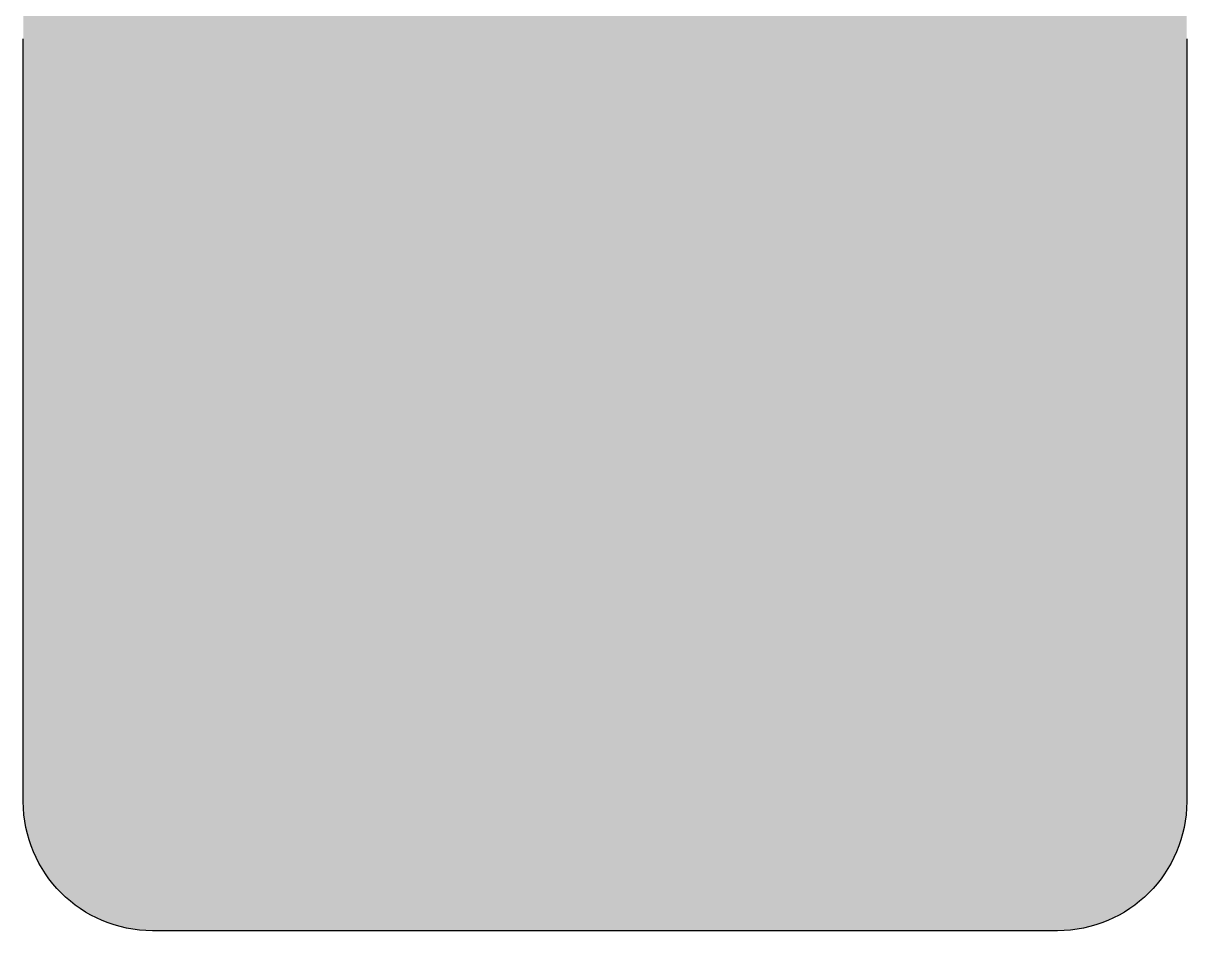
# Model space of a CAD drawing. Header units: inches. Extents: x 0 to 900, y 0 to 1200.
# Drawn here: x 0 to 900, y 0 to 702 of the extents above; entities that cross this region are included whole.
import ezdxf

# ---------------------------------------------------------------- set-up
doc = ezdxf.new("R2010")
doc.units = ezdxf.units.IN
doc.header["$MEASUREMENT"] = 0
doc.layers.add('L18', color=4, linetype='Continuous')
for name, color, linetype, true_color in [('MUTCD RED', 7, 'Continuous', 0xaf1e2d), ('MUTCD WHITE', 7, 'Continuous', 0xf5f5f5), ('MUTCH BLACK', 7, 'Continuous', 0x0a0a0a)]:
    doc.layers.add(name, color=color, linetype=linetype, true_color=true_color)

msp = doc.modelspace()

# ---------------------------------------------------------------- hatches: boundary and pattern name
at = {"layer": 'MUTCD RED'}
h = msp.add_hatch(color=256, dxfattribs=at)
h.dxf.hatch_style = 1
edge = h.paths.add_edge_path()
edge.add_line((0, 690), (0, 1100))
edge.add_arc((100, 1100), 100, 90, 180, ccw=False)
edge.add_line((100, 1200), (800, 1200))
edge.add_arc((800, 1100), 100, 0, 90, ccw=False)
edge.add_line((900, 1100), (900, 690))
edge.add_line((900, 690), (0, 690))
at = {"layer": 'MUTCD WHITE'}
h = msp.add_hatch(color=256, dxfattribs=at)
h.dxf.hatch_style = 1
h.paths.add_polyline_path([(900, 690), (-1.13686837721616e-13, 690), (0, 100, 0.4142135623730951), (100, 0), (800, 0, 0.4142135623730951), (900, 100)])
at = {"layer": 'MUTCH BLACK'}
h = msp.add_hatch(color=256, dxfattribs=at)
h.dxf.hatch_style = 1
h.paths.add_polyline_path([(125.5000062971858, 625.1999999999998), (125.5000062971858, 635), (161.2000062971856, 635), (161.2000062971856, 625.1999999999998), (148.2500062971858, 625.1999999999998), (148.2500062971858, 565), (138.4500062971856, 565), (138.4500062971856, 625.1999999999998)])
edge = h.paths.add_edge_path()
edge.add_arc((247.0633389499694, 612.25), 16.44999999999982, 270, 338.8998039759068)
edge.add_arc((238.9000062971863, 615.3999999999996), 25.1999999999995, 338.8998039759073, 381.1001960240936)
edge.add_arc((247.063338949969, 618.5499999999997), 16.45000000000037, 21.10019602409262, 89.99999999999842)
edge.add_line((247.0633389499694, 635), (224.9000062971859, 635))
edge.add_line((224.9000062971859, 635), (224.9000062971859, 565))
edge.add_line((224.9000062971859, 565), (234.7000062971861, 565))
edge.add_line((234.7000062971861, 565), (234.7000062971861, 595.7999999999997))
edge.add_line((234.7000062971861, 595.7999999999997), (247.0633389499694, 595.8000000000002))
edge = h.paths.add_edge_path(flags=16)
edge.add_arc((247.0633389499699, 612.25), 6.650000000000091, 269.9999999999961, 338.8998039759036)
edge.add_arc((238.9000062971854, 615.3999999999996), 15.40000000000045, 338.8998039759081, 381.1001960240934)
edge.add_arc((247.0633389499699, 618.5500000000002), 6.64999999999946, 21.10019602409277, 90.00000000000391)
edge.add_line((247.0633389499694, 625.1999999999998), (234.7000062971861, 625.1999999999998))
edge.add_line((234.7000062971861, 625.1999999999998), (234.7000062971861, 605.5999999999999))
edge.add_line((234.7000062971861, 605.5999999999999), (247.0633389499694, 605.5999999999999))
edge = h.paths.add_edge_path(flags=16)
edge.add_arc((190.2500062971858, 581.6249999999995), 8.04999999999991, 197.3282708662194, 342.6717291337806)
edge.add_arc((131.3570375471845, 599.9999999999995), 69.74296875000113, 342.6717291337838, 377.3282708662162)
edge.add_arc((190.2500062971853, 618.375), 8.050000000000209, 17.32827086621534, 162.6717291337837)
edge.add_arc((249.1429750471875, 600.0000000000005), 69.74296875000172, 162.6717291337847, 197.3282708662168)
edge = h.paths.add_edge_path()
edge.add_arc((190.2500062971853, 618.3749999999995), 17.85000000000024, 17.32827086621649, 162.6717291337831)
edge.add_arc((249.1429750471884, 600.0000000000005), 79.54296875000249, 162.671729133785, 197.3282708662171)
edge.add_arc((190.2500062971858, 581.625), 17.84999999999978, 197.3282708662215, 342.6717291337785)
edge.add_arc((131.3570375471836, 600), 79.54296875000186, 342.6717291337832, 377.3282708662155)
edge = h.paths.add_edge_path()
edge.add_arc((101.4813710969056, 618.8058572073278), 17.4191277235082, 48.67848380538824, 89.99561421551927)
edge.add_arc((101.4813475850542, 618.1915767694409), 18.03340816141067, 89.99568890865254, 180.0000000000014)
edge.add_arc((101.5149514792079, 618.191575982185), 18.06701205556466, 179.9999975033828, 223.0176047056694)
edge.add_arc((104.4929439189909, 620.9703110067417), 22.14007077207037, 223.0176065107123, 237.0120210374393)
edge.add_arc((-125.9660975504175, 264.6732425507291), 402.1935204260111, 55.390801006649895, 57.10961187995048, ccw=False)
edge.add_arc((90.91606301356342, 578.9537857569117), 20.34259217150049, 37.88451238465052, 55.39093110111662, ccw=False)
edge.add_arc((97.87661827455668, 584.3694050186841), 11.52339370849926, 3.0977427059042384e-06, 37.8845282748286, ccw=False)
edge.add_arc((95.88930795849501, 584.3694094145599), 13.51070402456124, 350.8628833338532, 359.9999840001958, ccw=False)
edge.add_arc((98.3771329310639, 583.9692686418402), 10.99090527622405, 317.2967249041122, 350.8628968279875, ccw=False)
edge.add_arc((99.73964450815538, 582.711834520509), 9.13683452050928, 270.0000000000085, 317.2967268228233, ccw=False)
edge.add_arc((99.73964480490577, 584.2502376000693), 10.67523760006953, 251.0789563058422, 269.9999984072985, ccw=False)
edge.add_arc((98.52303444521294, 580.7010680673689), 6.923338728943176, 229.3133169770715, 251.0789679992361, ccw=False)
edge.add_arc((101.3934300674368, 584.0397804437771), 11.32631174276735, 199.4293859837863, 229.3133178391032, ccw=False)
edge.add_arc((105.8169062790571, 585.6000802024373), 16.0169062820171, 180.0011023316843, 199.4293770337612, ccw=False)
edge.add_line((89.80000000000427, 585.5997720480946), (80, 585.5997720480946))
edge.add_arc((105.8169062452293, 585.6000832498262), 25.81690624710499, 180.0006906538541, 199.4293834662545)
edge.add_arc((101.3934313100444, 584.0397799773987), 21.12631174276384, 199.4293795543628, 229.3133096706942)
edge.add_arc((98.52303580639682, 580.7010674990493), 16.72333872894169, 229.313306627468, 251.0789569867959)
edge.add_arc((99.73964450815447, 584.2502376000702), 20.47523760007016, 251.0789578125016, 270.0000000000051)
edge.add_arc((99.73964484049611, 582.711834520509), 18.93683452050891, 269.999998994464, 317.2967261408409)
edge.add_arc((98.37713359584632, 583.969269002062), 20.7909052762233, 317.2967238365056, 350.8628966422746)
edge.add_arc((95.88930747373934, 584.369402627743), 23.31070402458067, 350.8629066338572, 360.0000074080403)
edge.add_arc((97.87661778982374, 584.3694078238327), 21.32339370849616, 359.9999941366102, 397.8845197222819)
edge.add_arc((90.91600534379313, 578.9538620606818), 30.14259217150277, 37.88433448729511, 55.39076257879039)
edge.add_arc((-125.9652563837171, 264.672698577217), 411.9935204261203, 55.39094364753515, 57.10089376413981)
edge.add_arc((104.4929457378439, 620.9703098359232), 12.34007077206407, 223.0175966057008, 237.2302280698377, ccw=False)
edge.add_arc((101.5149514710138, 618.19157676944), 8.267012055566557, 179.9999999999968, 223.0176063417074, ccw=False)
edge.add_arc((101.4813539646971, 618.1915703816021), 8.233414549252506, 89.99988052970508, 179.9999555474617, ccw=False)
edge.add_arc((101.4813712388991, 618.8058572073282), 7.619127723507973, 48.67847925062239, 90.00000079935751, ccw=False)
edge.add_arc((100.8992297931231, 618.1437214353655), 8.500780967931737, 0, 48.67847844869431, ccw=False)
edge.add_line((109.400010761055, 618.1437214353655), (119.2000107610538, 618.1437214353655))
edge.add_arc((100.8992297931227, 618.1437213105278), 18.30078096793113, 3.908397791407092e-07, 48.67848380538859)
h = msp.add_hatch(color=256, dxfattribs=at)
h.dxf.hatch_style = 1
h.paths.add_polyline_path([(55, 595.0999999999999), (55, 604.9000000000001), (30, 604.9000000000001), (30, 595.0999999999999)])
h = msp.add_hatch(color=256, dxfattribs=at)
h.dxf.hatch_style = 1
edge = h.paths.add_edge_path()
edge.add_arc((147.8343749999995, 480), 58.03437499999948, 158.4314042648747, 201.5685957351252, ccw=False)
edge.add_arc((101.3499999999999, 498.375), 8.0499999999999, 0, 158.4314042648757, ccw=False)
edge.add_line((109.4000000000001, 498.375), (119.1999999999998, 498.375))
edge.add_arc((101.3499999999999, 498.3750000000005), 17.84999999999991, 359.9999999999985, 518.4314042648754)
edge.add_arc((147.8343750000004, 480), 67.83437500000042, 158.4314042648747, 201.5685957351251)
edge.add_arc((101.3499999999999, 461.6249999999998), 17.84999999999983, 201.5685957351246, 360.0000000000007)
edge.add_line((119.1999999999998, 461.625), (119.1999999999998, 463.5500000000002))
edge.add_line((119.1999999999998, 463.5500000000002), (109.4000000000001, 463.55))
edge.add_line((109.4000000000001, 463.55), (109.4000000000001, 461.625))
edge.add_arc((101.3499999999999, 461.6250000000002), 8.050000000000182, 201.5685957351259, 359.99999999999835, ccw=False)
h.paths.add_polyline_path([(143, 515), (143, 486.6500000000001), (162.5999999999999, 486.6500000000001), (162.5999999999999, 515), (172.3999999999996, 515), (172.3999999999996, 445), (162.5999999999999, 445), (162.5999999999999, 476.8499999999999), (143, 476.8499999999999), (143, 445), (133.1999999999998, 445), (133.1999999999998, 515)])
h.paths.add_polyline_path([(197.6000000000004, 477.2), (212.935089301091, 477.2), (212.935089301091, 487), (197.6000000000004, 487), (197.6000000000004, 505.1999999999998), (223.5, 505.1999999999998), (223.5, 515), (187.8000000000002, 515), (187.8000000000002, 445), (223.5, 445), (223.5, 454.8), (197.6000000000004, 454.8)])
edge = h.paths.add_edge_path()
edge.add_arc((301.8343749999995, 480), 58.03437499999948, 158.4314042648747, 201.5685957351252, ccw=False)
edge.add_arc((255.3499999999999, 498.375), 8.0499999999999, 0, 158.4314042648757, ccw=False)
edge.add_line((263.4000000000001, 498.375), (273.1999999999998, 498.375))
edge.add_arc((255.3499999999999, 498.3750000000005), 17.84999999999991, 359.9999999999985, 518.4314042648754)
edge.add_arc((301.8343750000004, 480), 67.83437500000042, 158.4314042648747, 201.5685957351251)
edge.add_arc((255.3499999999999, 461.6249999999998), 17.84999999999983, 201.5685957351246, 360.0000000000007)
edge.add_line((273.1999999999998, 461.625), (273.1999999999998, 463.5500000000002))
edge.add_line((273.1999999999998, 463.5500000000002), (263.4000000000001, 463.5500000000002))
edge.add_line((263.4000000000001, 463.5500000000002), (263.4000000000001, 461.625))
edge.add_arc((255.3499999999999, 461.6250000000002), 8.050000000000182, 201.5685957351259, 359.99999999999835, ccw=False)
h.paths.add_polyline_path([(297, 467.4000000000001), (297, 445), (287.1999999999998, 445), (287.1999999999998, 515), (297, 515), (297, 487.2908176830208), (312.6882870471131, 515), (323.9499999999998, 515), (310.0786764705881, 490.5), (326.3999999999996, 445), (315.9885750289682, 445), (303.7052442323284, 479.2430287739826)])
h = msp.add_hatch(color=256, dxfattribs=at)
h.dxf.hatch_style = 1
h.paths.add_polyline_path([(538.4000000000001, 467.4000000000005), (538.4000000000001, 445.0000000000005), (528.5999999999999, 445.0000000000005), (528.5999999999999, 515.0000000000005), (538.4000000000001, 515.0000000000005), (538.4000000000001, 487.2908176830213), (554.0882870471132, 515.0000000000005), (565.3499999999999, 515.0000000000005), (551.4786764705882, 490.5000000000005), (567.7999999999997, 445.0000000000005), (557.3885750289683, 445.0000000000005), (545.1052442323285, 479.243028773983)])
h.paths.add_polyline_path([(589.5, 477.2000000000005), (604.8350893010906, 477.2000000000005), (604.8350893010906, 487.0000000000005), (589.5, 487.0000000000005), (589.5, 505.2000000000003), (615.3999999999996, 505.2000000000003), (615.3999999999996, 515.0000000000005), (579.6999999999998, 515.0000000000005), (579.6999999999998, 445.0000000000005), (615.3999999999996, 445.0000000000005), (615.3999999999996, 454.8000000000004), (589.5, 454.8000000000004)])
edge = h.paths.add_edge_path()
edge.add_arc((645.2813710969053, 498.8058572073278), 17.4191277235082, 48.67848380538824, 89.99561421551927)
edge.add_arc((645.2813475850539, 498.1915767694409), 18.03340816141067, 89.99568890865254, 180)
edge.add_arc((645.3149514792076, 498.191575982185), 18.06701205556466, 179.9999975033813, 223.0176047056684)
edge.add_arc((648.2929439189907, 500.9703110067421), 22.14007077207037, 223.0176065107123, 237.0120210374393)
edge.add_arc((417.8339024495822, 144.6732425507294), 402.1935204260112, 55.390801006649895, 57.10961187995048, ccw=False)
edge.add_arc((634.7160630135631, 458.9537857569121), 20.34259217150049, 37.88451238465052, 55.39093110111662, ccw=False)
edge.add_arc((641.676618274556, 464.3694050186846), 11.52339370849962, 3.0977415121924423e-06, 37.884528274827176, ccw=False)
edge.add_arc((639.6893079584934, 464.3694094145599), 13.5107040245626, 350.8628833338541, 359.9999840001968, ccw=False)
edge.add_arc((642.1771329310645, 463.9692686418405), 10.99090527622319, 317.29672490410985, 350.86289682798565, ccw=False)
edge.add_arc((643.5396445081551, 462.7118345205097), 9.136834520509435, 270.0000000000085, 317.2967268228223, ccw=False)
edge.add_arc((643.539644804905, 464.2502376000698), 10.67523760006953, 251.07895630584488, 269.99999840730095, ccw=False)
edge.add_arc((642.3230344452127, 460.7010680673689), 6.923338728942961, 229.3133169770703, 251.0789679992355, ccw=False)
edge.add_arc((645.1934300674366, 464.0397804437773), 11.32631174276735, 199.4293859837874, 229.3133178391032, ccw=False)
edge.add_arc((649.6169062790582, 465.6000802024378), 16.01690628201854, 180.0011023316843, 199.4293770337611, ccw=False)
edge.add_line((633.600000000004, 465.599772048095), (623.7999999999997, 465.599772048095))
edge.add_arc((649.61690624523, 465.6000832498269), 25.8169062471059, 180.0006906538545, 199.4293834662548)
edge.add_arc((645.1934313100442, 464.0397799773989), 21.12631174276384, 199.4293795543628, 229.3133096706942)
edge.add_arc((642.3230358063961, 460.7010674990495), 16.72333872894139, 229.3133066274692, 251.0789569867971)
edge.add_arc((643.5396445081547, 464.2502376000707), 20.47523760007031, 251.0789578125004, 270.0000000000038)
edge.add_arc((643.5396448404958, 462.7118345205092), 18.93683452050891, 269.999998994464, 317.2967261408409)
edge.add_arc((642.1771335958456, 463.969269002062), 20.79090527622348, 317.2967238365069, 350.8628966422761)
edge.add_arc((639.6893074737418, 464.3694026277431), 23.31070402457791, 350.8629066338572, 360.0000074080403)
edge.add_arc((641.6766177898226, 464.3694078238327), 21.32339370849706, 359.9999941366102, 397.8845197222813)
edge.add_arc((634.7160053437947, 458.9538620606822), 30.14259217150133, 37.88433448729724, 55.39076257879274)
edge.add_arc((417.8347436162671, 144.672698577217), 411.9935204261291, 55.39094364753337, 57.10089376413804)
edge.add_arc((648.2929457378436, 500.9703098359241), 12.34007077206446, 223.0175966057023, 237.2302280698388, ccw=False)
edge.add_arc((645.3149514710135, 498.1915767694404), 8.267012055566557, 179.9999999999968, 223.0176063417074, ccw=False)
edge.add_arc((645.2813539646963, 498.1915703816021), 8.233414549252052, 89.9998805297019, 179.9999555474585, ccw=False)
edge.add_arc((645.2813712388993, 498.8058572073287), 7.619127723507519, 48.678479250625, 90.00000079936092, ccw=False)
edge.add_arc((644.6992297931229, 498.1437214353659), 8.500780967931737, 0, 48.67847844869431, ccw=False)
edge.add_line((653.2000107610547, 498.1437214353659), (663.0000107610535, 498.1437214353659))
edge.add_arc((644.6992297931229, 498.1437213105282), 18.30078096793068, 3.908397791407189e-07, 48.67848380538871)
h.paths.add_polyline_path([(491.3641087827627, 474.0500000000004), (496.3999999999996, 494.1935648689473), (501.4358912172361, 474.0500000000004)], flags=16)
h.paths.add_polyline_path([(508.6983912172363, 445.0000000000005), (518.7999999999997, 445.0000000000005), (501.2999999999997, 515.0000000000005), (491.4999999999995, 515.0000000000005), (473.9999999999995, 445.0000000000005), (484.1016087827629, 445.0000000000005), (488.9141087827629, 464.2500000000005), (503.8858912172363, 464.2500000000005)])
edge = h.paths.add_edge_path()
edge.add_line((438.2999999999997, 445.0000000000005), (428.4999999999995, 445.0000000000005))
edge.add_line((428.4999999999995, 445.0000000000005), (428.4999999999995, 515.0000000000005))
edge.add_line((428.4999999999995, 515.0000000000005), (450.9942627696578, 515.0000000000005))
edge.add_arc((450.9942627696578, 498.5500000000006), 16.44999999999982, 13.886540362628523, 90, ccw=False)
edge.add_arc((442.4999999999995, 496.4500000000007), 25.20000000000017, -13.886540362629376, 13.88654036262841, ccw=False)
edge.add_arc((450.9942627696578, 494.3500000000004), 16.45000000000007, 294.82206579769246, 346.1134596373716, ccw=False)
edge.add_line((457.8999999999996, 479.4197189140507), (467.6999999999994, 445.0000000000005))
edge.add_line((467.6999999999994, 445.0000000000005), (457.5105173556803, 445.0000000000005))
edge.add_line((457.5105173556803, 445.0000000000005), (448.1432125033334, 477.9000000000005))
edge.add_line((448.1432125033334, 477.9000000000005), (438.2999999999993, 477.9000000000003))
edge.add_line((438.2999999999993, 477.9000000000003), (438.2999999999997, 445.0000000000005))
edge = h.paths.add_edge_path(flags=16)
edge.add_arc((442.5, 496.4500000000003), 15.39999999999953, 346.1134596373709, 373.8865403626291)
edge.add_arc((450.9942627696578, 498.5500000000006), 6.649999999999766, 13.88654036262549, 90)
edge.add_line((450.9942627696578, 505.2000000000003), (438.2999999999997, 505.2000000000003))
edge.add_line((438.2999999999997, 505.2000000000003), (438.2999999999993, 487.7000000000005))
edge.add_line((438.2999999999993, 487.7000000000005), (450.9942627696578, 487.7000000000005))
edge.add_arc((450.9942627696578, 494.3500000000004), 6.649999999999864, 270, 346.1134596373707)
edge = h.paths.add_edge_path(flags=16)
edge.add_line((387.1999999999998, 486.6500000000005), (398.6493103120224, 486.6500000000005))
edge.add_arc((398.6493103120229, 492.2500000000009), 5.600000000000364, 269.9999999999953, 325.9442022574268)
edge.add_arc((391.4000000000001, 497.1500000000001), 14.34999999999951, 325.9442022574327, 376.2602047083128)
edge.add_arc((399.7999999999993, 499.6000000000004), 5.600000000000128, 16.26020470830898, 89.99999999999535)
edge.add_line((399.7999999999997, 505.2000000000003), (387.2000000000003, 505.2000000000003))
edge.add_line((387.2000000000003, 505.2000000000003), (387.1999999999998, 486.6500000000005))
edge = h.paths.add_edge_path()
edge.add_line((377.3999999999996, 515.0000000000005), (399.7999999999997, 515.0000000000005))
edge.add_arc((399.7999999999997, 499.6000000000008), 15.39999999999964, 16.260204708312017, 90, ccw=False)
edge.add_arc((391.3999999999987, 497.1500000000005), 24.15000000000067, -16.260204708311903, 16.260204708311903, ccw=False)
edge.add_arc((399.7999999999993, 494.7000000000003), 15.40000000000007, 301.56481178220895, 343.73979529168855, ccw=False)
edge.add_arc((400.4120752327085, 468.1000000000004), 15.39999999999988, 23.132396399298727, 61.07151454017122, ccw=False)
edge.add_arc((391.3999999999992, 464.2500000000005), 25.20000000000051, -23.132396399297477, 23.13239639929759, ccw=False)
edge.add_arc((400.412075232708, 460.4000000000005), 15.40000000000032, 270, 336.8676036007019, ccw=False)
edge.add_line((400.412075232708, 445.0000000000005), (377.3999999999996, 445))
edge.add_line((377.3999999999996, 445), (377.3999999999996, 515.0000000000005))
edge = h.paths.add_edge_path(flags=16)
edge.add_line((387.1999999999998, 476.8500000000004), (387.1999999999994, 454.8000000000004))
edge.add_line((387.1999999999994, 454.8000000000004), (400.412075232708, 454.8000000000004))
edge.add_arc((400.412075232708, 460.4000000000005), 5.600000000000136, 270, 336.8676036006997)
edge.add_arc((391.3999999999996, 464.2500000000007), 15.39999999999999, 336.8676036007005, 405.584691402806)
edge.add_arc((398.2585712797927, 471.2500000000005), 5.599999999999977, 45.58469140280728, 90)
edge.add_line((398.2585712797927, 476.8500000000004), (387.1999999999998, 476.8500000000004))
h = msp.add_hatch(color=256, dxfattribs=at)
h.dxf.hatch_style = 1
h.paths.add_polyline_path([(55, 475.0999999999999), (55, 484.9000000000001), (30, 484.9000000000001), (30, 475.0999999999999)])
h = msp.add_hatch(color=256, dxfattribs=at)
h.dxf.hatch_style = 1
h.paths.add_polyline_path([(140.9000000000001, 357.2), (156.2350893010907, 357.2), (156.2350893010907, 367), (140.9000000000001, 367), (140.9000000000001, 385.2), (166.7999999999997, 385.2), (166.7999999999997, 395), (131.0999999999999, 395), (131.0999999999999, 325), (166.7999999999997, 325), (166.7999999999997, 334.8), (140.9000000000001, 334.8)])
h.paths.add_polyline_path([(188.5, 395), (188.5, 334.8), (214.3999999999996, 334.8), (214.3999999999996, 325), (178.6999999999998, 325), (178.6999999999998, 395)])
h.paths.add_polyline_path([(234, 357.2), (249.3350893010906, 357.2), (249.3350893010906, 367), (234, 367), (234, 385.2), (259.8999999999996, 385.2), (259.8999999999996, 395), (224.1999999999998, 395), (224.1999999999998, 325), (259.8999999999996, 325), (259.8999999999996, 334.8), (234, 334.8)])
edge = h.paths.add_edge_path()
edge.add_arc((338.234375, 360), 58.0343749999999, 158.4314042648747, 201.5685957351251, ccw=False)
edge.add_arc((291.75, 378.3749999999998), 8.050000000000066, 1.5916157281026244e-12, 158.4314042648727, ccw=False)
edge.add_line((299.8000000000002, 378.375), (309.5999999999999, 378.375))
edge.add_arc((291.75, 378.3750000000002), 17.84999999999991, 359.9999999999993, 518.4314042648754)
edge.add_arc((338.234375, 360), 67.83437499999991, 158.4314042648748, 201.5685957351252)
edge.add_arc((291.75, 341.6249999999998), 17.84999999999983, 201.5685957351246, 360.0000000000007)
edge.add_line((309.5999999999999, 341.625), (309.5999999999999, 343.5500000000002))
edge.add_line((309.5999999999999, 343.5500000000002), (299.8000000000002, 343.55))
edge.add_line((299.8000000000002, 343.55), (299.8000000000002, 341.625))
edge.add_arc((291.75, 341.6250000000002), 8.050000000000182, 201.5685957351259, 359.99999999999835, ccw=False)
h.paths.add_polyline_path([(318, 385.2), (318, 395), (353.6999999999998, 395), (353.6999999999998, 385.2), (340.75, 385.2), (340.75, 325), (330.9499999999998, 325), (330.9499999999998, 385.2)])
edge = h.paths.add_edge_path()
edge.add_arc((101.4813710969056, 378.8058572073273), 17.4191277235082, 48.67848380538824, 89.99561421551927)
edge.add_arc((101.4813475850542, 378.1915767694402), 18.03340816141089, 89.99568890865254, 179.9999999999993)
edge.add_arc((101.5149514792079, 378.191575982185), 18.06701205556466, 179.9999975033828, 223.0176047056694)
edge.add_arc((104.4929439189909, 380.9703110067417), 22.14007077207037, 223.0176065107123, 237.0120210374393)
edge.add_arc((-125.9660975504171, 24.6732425507289), 402.193520426011, 55.39080100665001, 57.10961187995059, ccw=False)
edge.add_arc((90.91606301356387, 338.9537857569117), 20.34259217150024, 37.884512384651316, 55.39093110111759, ccw=False)
edge.add_arc((97.87661827455668, 344.3694050186841), 11.52339370849926, 3.0977415121924423e-06, 37.8845282748286, ccw=False)
edge.add_arc((95.88930795849319, 344.3694094145594), 13.51070402456306, 350.8628833338544, 359.9999840001968, ccw=False)
edge.add_arc((98.37713293106526, 343.96926864184), 10.99090527622274, 317.29672490410826, 350.86289682798525, ccw=False)
edge.add_arc((99.73964450815583, 342.7118345205092), 9.136834520509101, 270.0000000000057, 317.29672682282035, ccw=False)
edge.add_arc((99.73964480490577, 344.2502376000693), 10.67523760006953, 251.0789563058427, 269.9999984072985, ccw=False)
edge.add_arc((98.52303444521249, 340.7010680673684), 6.923338728942813, 229.3133169770731, 251.0789679992391, ccw=False)
edge.add_arc((101.3934300674373, 344.0397804437769), 11.32631174276765, 199.4293859837866, 229.3133178391015, ccw=False)
edge.add_arc((105.8169062790585, 345.6000802024373), 16.01690628201854, 180.0011023316843, 199.4293770337611, ccw=False)
edge.add_line((89.80000000000427, 345.5997720480946), (80, 345.5997720480946))
edge.add_arc((105.8169062452298, 345.6000832498264), 25.81690624710544, 180.0006906538545, 199.4293834662552)
edge.add_arc((101.3934313100444, 344.0397799773984), 21.12631174276384, 199.4293795543628, 229.3133096706942)
edge.add_arc((98.52303580639682, 340.701067499049), 16.72333872894169, 229.313306627468, 251.0789569867956)
edge.add_arc((99.73964450815538, 344.2502376000702), 20.47523760007045, 251.0789578124991, 270.0000000000026)
edge.add_arc((99.73964484049657, 342.7118345205088), 18.93683452050891, 269.9999989944626, 317.29672614084)
edge.add_arc((98.37713359584586, 343.9692690020615), 20.79090527622348, 317.2967238365069, 350.8628966422761)
edge.add_arc((95.88930747374252, 344.3694026277426), 23.31070402457746, 350.8629066338571, 360.0000074080403)
edge.add_arc((97.87661778982329, 344.3694078238323), 21.32339370849661, 359.9999941366102, 397.8845197222821)
edge.add_arc((90.91600534379495, 338.9538620606818), 30.14259217150133, 37.88433448729724, 55.39076257879274)
edge.add_arc((-125.9652563837326, 24.67269857721658), 411.9935204261291, 55.39094364753337, 57.10089376413804)
edge.add_arc((104.4929457378435, 380.9703098359237), 12.34007077206421, 223.0175966057037, 237.23022806984062, ccw=False)
edge.add_arc((101.5149514710133, 378.1915767694402), 8.26701205556638, 179.9999999999984, 223.0176063417107, ccw=False)
edge.add_arc((101.4813539646966, 378.1915703816017), 8.233414549252052, 89.9998805297019, 179.9999555474585, ccw=False)
edge.add_arc((101.4813712389, 378.8058572073278), 7.619127723507973, 48.67847925062978, 90.00000079936427, ccw=False)
edge.add_arc((100.8992297931231, 378.1437214353653), 8.50078096793191, 1.4779288903810084e-12, 48.67847844869527, ccw=False)
edge.add_line((109.400010761055, 378.1437214353655), (119.2000107610538, 378.1437214353655))
edge.add_arc((100.8992297931231, 378.1437213105273), 18.30078096793068, 3.908412028561329e-07, 48.67848380538966)
h = msp.add_hatch(color=256, dxfattribs=at)
h.dxf.hatch_style = 1
h.paths.add_polyline_path([(412.5, 395), (412.5, 334.8), (438.3999999999996, 334.8), (438.3999999999996, 325), (402.6999999999998, 325), (402.6999999999998, 395)])
h.paths.add_polyline_path([(518.7753527014811, 395), (527.4246472985192, 395), (533.2212864691123, 358.7710051837921), (539.7425055360295, 395), (549.6999999999998, 395), (537.0999999999999, 325), (528.6999999999998, 325), (523.0999999999999, 360), (517.5, 325), (509.0999999999999, 325), (496.5, 395), (506.4574944639703, 395), (512.978713530888, 358.7710051837921)])
edge = h.paths.add_edge_path(flags=16)
edge.add_arc((467.4499999999994, 341.6250000000002), 8.049999999999978, 197.3282708662209, 342.671729133779)
edge.add_arc((408.557031249999, 360.0000000000005), 69.74296875000039, 342.6717291337832, 377.3282708662156)
edge.add_arc((467.4499999999998, 378.375), 8.049999999999775, 17.3282708662163, 162.6717291337847)
edge.add_arc((526.3429687500006, 359.9999999999998), 69.74296875000105, 162.671729133784, 197.328270866216)
edge = h.paths.add_edge_path()
edge.add_arc((467.4499999999998, 378.375), 17.84999999999974, 17.32827086621623, 162.6717291337842)
edge.add_arc((526.3429687500025, 359.9999999999991), 79.54296875000297, 162.6717291337839, 197.3282708662159)
edge.add_arc((467.4499999999994, 341.625), 17.85000000000021, 197.3282708662211, 342.6717291337789)
edge.add_arc((408.5570312499972, 359.9999999999998), 79.54296875000223, 342.6717291337834, 377.3282708662157)
h = msp.add_hatch(color=256, dxfattribs=at)
h.dxf.hatch_style = 1
edge = h.paths.add_edge_path()
edge.add_arc((619.0499999999997, 341.6250000000002), 8.050000000000182, 201.5685957351274, 359.99999999999835, ccw=False)
edge.add_arc((665.5343750000002, 360), 58.03437500000041, 158.4314042648749, 201.5685957351251, ccw=False)
edge.add_arc((619.0499999999997, 378.3749999999998), 8.050000000000066, 1.5916157281026244e-12, 158.4314042648727, ccw=False)
edge.add_line((627.0999999999999, 378.375), (636.8999999999996, 378.375))
edge.add_arc((619.0499999999997, 378.3750000000002), 17.84999999999991, 359.9999999999993, 518.4314042648754)
edge.add_arc((665.5343749999993, 360), 67.8343749999995, 158.4314042648746, 201.5685957351253)
edge.add_arc((619.0499999999997, 341.6249999999998), 17.84999999999983, 201.5685957351246, 360.0000000000007)
edge.add_line((636.8999999999996, 341.625), (636.8999999999996, 358.95))
edge.add_line((636.8999999999996, 358.95), (619.3999999999996, 358.95))
edge.add_line((619.3999999999996, 358.95), (619.3999999999996, 349.1500000000001))
edge.add_line((619.3999999999996, 349.1500000000001), (627.0999999999999, 349.1500000000001))
edge.add_line((627.0999999999999, 349.1500000000001), (627.0999999999999, 341.625))
h.paths.add_polyline_path([(660.7000000000003, 357.2), (676.0350893010909, 357.2), (676.0350893010909, 367), (660.7000000000003, 367), (660.7000000000003, 385.2), (686.6000000000004, 385.2), (686.6000000000004, 395), (650.9000000000001, 395), (650.9000000000001, 325), (686.6000000000004, 325), (686.6000000000004, 334.8), (660.7000000000003, 334.8)])
h.paths.add_polyline_path([(710.2641087827633, 354.05), (715.2999999999993, 374.1935648689469), (720.3358912172362, 354.05)], flags=16)
h.paths.add_polyline_path([(727.598391217236, 325), (737.6999999999998, 325), (720.1999999999998, 395), (710.3999999999996, 395), (692.8999999999996, 325), (703.0016087827626, 325), (707.8141087827626, 344.25), (722.785891217236, 344.25)])
edge = h.paths.add_edge_path()
edge.add_line((757.3000000000002, 325), (747.5, 325))
edge.add_line((747.5, 325), (747.5, 395))
edge.add_line((747.5, 395), (769.9942627696582, 395))
edge.add_arc((769.9942627696587, 378.5500000000004), 16.44999999999959, 13.886540362628125, 90.00000000000159, ccw=False)
edge.add_arc((761.5, 376.45), 25.20000000000022, -13.88654036262892, 13.88654036262892, ccw=False)
edge.add_arc((769.9942627696578, 374.350000000001), 16.45000000000079, 294.8220657976908, 346.1134596373681, ccw=False)
edge.add_line((776.8999999999996, 359.4197189140502), (786.6999999999998, 325))
edge.add_line((786.6999999999998, 325), (776.5105173556803, 325))
edge.add_line((776.5105173556803, 325), (767.1432125033334, 357.9000000000001))
edge.add_line((767.1432125033334, 357.9000000000001), (757.3000000000002, 357.9000000000001))
edge.add_line((757.3000000000002, 357.9000000000001), (757.3000000000002, 325))
edge = h.paths.add_edge_path(flags=16)
edge.add_arc((761.4999999999995, 376.4499999999998), 15.40000000000041, 346.1134596373717, 373.8865403626291)
edge.add_arc((769.9942627696582, 378.5500000000002), 6.649999999999821, 13.88654036262739, 90)
edge.add_line((769.9942627696582, 385.2), (757.3000000000002, 385.2))
edge.add_line((757.3000000000002, 385.2), (757.3000000000002, 367.7))
edge.add_line((757.3000000000002, 367.7), (769.9942627696582, 367.7))
edge.add_arc((769.9942627696582, 374.3499999999999), 6.649999999999864, 270, 346.1134596373707)
h = msp.add_hatch(color=256, dxfattribs=at)
h.dxf.hatch_style = 1
h.paths.add_polyline_path([(55, 355.0999999999999), (55, 364.9000000000001), (30, 364.9000000000001), (30, 355.0999999999999)])
h = msp.add_hatch(color=256, dxfattribs=at)
h.dxf.hatch_style = 1
h.paths.add_polyline_path([(89.80000000000018, 237.2), (105.1350893010904, 237.2), (105.1350893010904, 247), (89.80000000000018, 247), (89.80000000000018, 265.2), (115.6999999999998, 265.2), (115.6999999999998, 275), (80, 275), (80, 205), (115.6999999999998, 205), (115.6999999999998, 214.8), (89.80000000000018, 214.8)])
h.paths.add_polyline_path([(166.8000000000002, 205), (166.8000000000002, 275), (157, 275), (157, 232.6994263753875), (137.2809356035641, 275), (127.6000000000004, 275), (127.6000000000004, 205), (137.4000000000005, 205), (137.4000000000005, 251.55), (159.1000000000004, 205)])
edge = h.paths.add_edge_path()
edge.add_arc((202.1500000000001, 221.625), 8.049999999999727, -158.43140426487298, 0, ccw=False)
edge.add_arc((248.6343750000005, 240), 58.03437499999998, 158.4314042648747, 201.5685957351253, ccw=False)
edge.add_arc((202.1500000000001, 258.375), 8.04999999999956, 0, 158.431404264873, ccw=False)
edge.add_line((210.1999999999998, 258.375), (220, 258.375))
edge.add_arc((202.1500000000001, 258.3750000000002), 17.84999999999991, 359.9999999999993, 518.4314042648754)
edge.add_arc((248.6343749999996, 240), 67.8343749999995, 158.4314042648746, 201.5685957351253)
edge.add_arc((202.1500000000001, 221.625), 17.84999999999991, 201.5685957351253, 360)
edge.add_line((220, 221.625), (220, 238.95))
edge.add_line((220, 238.95), (202.5, 238.95))
edge.add_line((202.5, 238.95), (202.5, 229.1500000000001))
edge.add_line((202.5, 229.1500000000001), (210.1999999999998, 229.1500000000001))
edge.add_line((210.1999999999998, 229.1500000000001), (210.1999999999998, 221.625))
h.paths.add_polyline_path([(245.7641087827633, 234.0500000000002), (250.7999999999993, 254.1935648689469), (255.8358912172362, 234.0500000000002)], flags=16)
h.paths.add_polyline_path([(263.098391217236, 205), (273.1999999999998, 205), (255.6999999999998, 275), (245.8999999999996, 275), (228.3999999999996, 205), (238.5016087827626, 205), (243.3141087827626, 224.25), (258.285891217236, 224.25)])
edge = h.paths.add_edge_path()
edge.add_arc((302.9500000000003, 221.625), 8.049999999999727, -158.43140426487298, 0, ccw=False)
edge.add_arc((349.4343750000007, 240), 58.03437499999998, 158.4314042648747, 201.5685957351253, ccw=False)
edge.add_arc((302.9500000000003, 258.3749999999998), 8.049999999999644, 1.5916157281026244e-12, 158.4314042648714, ccw=False)
edge.add_line((311, 258.375), (320.8000000000002, 258.375))
edge.add_arc((302.9500000000003, 258.3750000000002), 17.84999999999991, 359.9999999999993, 518.4314042648754)
edge.add_arc((349.4343749999998, 240), 67.8343749999995, 158.4314042648746, 201.5685957351253)
edge.add_arc((302.9500000000003, 221.625), 17.84999999999991, 201.5685957351253, 360)
edge.add_line((320.8000000000002, 221.625), (320.8000000000002, 238.95))
edge.add_line((320.8000000000002, 238.95), (303.3000000000002, 238.95))
edge.add_line((303.3000000000002, 238.95), (303.3000000000002, 229.1500000000001))
edge.add_line((303.3000000000002, 229.1500000000001), (311, 229.1500000000001))
edge.add_line((311, 229.1500000000001), (311, 221.625))
h.paths.add_polyline_path([(344.6000000000004, 237.1999999999998), (359.9350893010906, 237.1999999999998), (359.9350893010906, 247), (344.6000000000004, 247), (344.6000000000004, 265.1999999999998), (370.5, 265.1999999999998), (370.5, 274.9999999999998), (334.8000000000002, 274.9999999999998), (334.8000000000002, 205), (370.5, 205), (370.5, 214.8), (344.6000000000004, 214.8)])
h = msp.add_hatch(color=256, dxfattribs=at)
h.dxf.hatch_style = 1
h.paths.add_polyline_path([(433.8641087827637, 234.05), (438.8999999999996, 254.1935648689469), (443.9358912172365, 234.05)], flags=16)
h.paths.add_polyline_path([(451.1983912172363, 205), (461.3000000000002, 205), (443.8000000000002, 275), (434, 275), (416.5, 205), (426.6016087827629, 205), (431.4141087827629, 224.25), (446.3858912172363, 224.25)])
edge = h.paths.add_edge_path()
edge.add_arc((490.7000000000003, 223.375), 9.799999999999727, 180, 360)
edge.add_line((500.5, 223.375), (500.5, 275))
edge.add_line((500.5, 275), (510.3000000000002, 275))
edge.add_line((510.3000000000002, 275), (510.3000000000002, 223.375))
edge.add_arc((490.7000000000003, 223.375), 19.59999999999991, -180, 0, ccw=False)
edge.add_line((471.1000000000004, 223.375), (471.1000000000004, 275))
edge.add_line((471.1000000000004, 275), (480.9000000000005, 275))
edge.add_line((480.9000000000005, 275), (480.9000000000005, 223.375))
h.paths.add_polyline_path([(550.7593431252553, 205), (561.4000000000005, 205), (546.0703284373731, 241.24116228599), (560.3500000000004, 275), (549.7093431252551, 275), (540.75, 253.8190499156017), (531.7906568747458, 275), (521.1500000000005, 275), (535.4296715626278, 241.24116228599), (520.1000000000004, 205), (530.7406568747456, 205), (540.75, 228.6632746563782)])
edge = h.paths.add_edge_path()
edge.add_arc((571.8999999999996, 209.375), 5.6, 0, 360)
h = msp.add_hatch(color=256, dxfattribs=at)
h.dxf.hatch_style = 1
edge = h.paths.add_edge_path()
edge.add_line((688.4000000000001, 205), (678.5999999999999, 205))
edge.add_line((678.5999999999999, 205), (678.5999999999999, 275))
edge.add_line((678.5999999999999, 275), (701.0942627696581, 275))
edge.add_arc((701.0942627696581, 258.55), 16.45000000000005, 13.886540362629091, 90, ccw=False)
edge.add_arc((692.5999999999999, 256.45), 25.20000000000022, -13.88654036262892, 13.88654036262892, ccw=False)
edge.add_arc((701.0942627696581, 254.3500000000006), 16.45000000000024, 294.82206579769, 346.1134596373692, ccw=False)
edge.add_line((707.9999999999995, 239.4197189140502), (717.7999999999997, 205))
edge.add_line((717.7999999999997, 205), (707.6105173556803, 205))
edge.add_line((707.6105173556803, 205), (698.2432125033333, 237.9000000000001))
edge.add_line((698.2432125033333, 237.9000000000001), (688.3999999999992, 237.9000000000001))
edge.add_line((688.3999999999992, 237.9000000000001), (688.4000000000001, 205))
edge = h.paths.add_edge_path(flags=16)
edge.add_arc((692.5999999999995, 256.4499999999998), 15.40000000000041, 346.1134596373717, 373.8865403626291)
edge.add_arc((701.0942627696581, 258.5500000000002), 6.649999999999821, 13.88654036262739, 90)
edge.add_line((701.0942627696581, 265.2), (688.4000000000001, 265.2))
edge.add_line((688.4000000000001, 265.2), (688.3999999999992, 247.7))
edge.add_line((688.3999999999992, 247.7), (701.0942627696581, 247.7))
edge.add_arc((701.0942627696581, 254.3499999999999), 6.649999999999864, 270, 346.1134596373707)
h.paths.add_polyline_path([(741.4641087827636, 234.05), (746.4999999999995, 254.1935648689469), (751.5358912172364, 234.05)], flags=16)
h.paths.add_polyline_path([(758.7983912172363, 205), (768.9000000000001, 205), (751.4000000000001, 275), (741.5999999999999, 275), (724.0999999999999, 205), (734.2016087827628, 205), (739.0141087827628, 224.25), (753.9858912172363, 224.25)])
h.paths.add_polyline_path([(788.5000000000005, 227.4000000000001), (788.5000000000005, 205), (778.7000000000003, 205), (778.7000000000003, 275), (788.5000000000005, 275), (788.5000000000005, 247.2908176830208), (804.1882870471131, 275), (815.4500000000003, 275), (801.5786764705886, 250.5), (817.9000000000001, 205), (807.4885750289691, 205), (795.2052442323288, 239.2430287739826)])
h.paths.add_polyline_path([(839.5999999999999, 237.2), (854.9350893010901, 237.2), (854.9350893010901, 247), (839.5999999999999, 247), (839.5999999999999, 265.2), (865.4999999999995, 265.2), (865.4999999999995, 275), (829.7999999999997, 275), (829.7999999999997, 205), (865.4999999999995, 205), (865.4999999999995, 214.8), (839.5999999999999, 214.8)])
edge = h.paths.add_edge_path(flags=16)
edge.add_line((637.2999999999997, 246.6500000000001), (648.7493103120228, 246.6500000000001))
edge.add_arc((648.7493103120228, 252.2499999999998), 5.599999999999682, 270, 325.9442022574325)
edge.add_arc((641.4999999999995, 257.1499999999999), 14.35000000000001, 325.9442022574329, 376.2602047083123)
edge.add_arc((649.8999999999992, 259.5999999999997), 5.600000000000255, 16.26020470831345, 90)
edge.add_line((649.8999999999992, 265.1999999999998), (637.3000000000006, 265.1999999999996))
edge.add_line((637.3000000000006, 265.1999999999996), (637.2999999999997, 246.6500000000001))
edge = h.paths.add_edge_path()
edge.add_line((627.4999999999995, 275), (649.8999999999992, 275))
edge.add_arc((649.8999999999992, 259.6000000000006), 15.39999999999941, 16.26020470831031, 90, ccw=False)
edge.add_arc((641.4999999999986, 257.1500000000001), 24.15000000000017, -16.260204708312187, 16.260204708311676, ccw=False)
edge.add_arc((649.8999999999987, 254.6999999999998), 15.40000000000007, 301.56481178220895, 343.73979529168855, ccw=False)
edge.add_arc((650.5120752327084, 228.0999999999985), 15.40000000000086, 23.132396399302706, 61.0715145401752, ccw=False)
edge.add_arc((641.4999999999995, 224.25), 25.20000000000051, -23.132396399297477, 23.13239639929759, ccw=False)
edge.add_arc((650.5120752327084, 220.4000000000003), 15.40000000000041, 269.9999999999983, 336.8676036007011, ccw=False)
edge.add_line((650.512075232708, 205), (627.4999999999995, 204.9999999999995))
edge.add_line((627.4999999999995, 204.9999999999995), (627.4999999999995, 275))
edge = h.paths.add_edge_path(flags=16)
edge.add_line((637.2999999999997, 236.8499999999999), (637.2999999999988, 214.8))
edge.add_line((637.2999999999988, 214.8), (650.512075232708, 214.8))
edge.add_arc((650.512075232708, 220.4000000000001), 5.600000000000136, 270, 336.8676036006997)
edge.add_arc((641.4999999999995, 224.2500000000002), 15.39999999999999, 336.8676036007005, 405.584691402806)
edge.add_arc((648.3585712797926, 231.25), 5.599999999999977, 45.58469140280728, 90)
edge.add_line((648.3585712797926, 236.8499999999999), (637.2999999999997, 236.8499999999999))
h = msp.add_hatch(color=256, dxfattribs=at)
h.dxf.hatch_style = 1
h.paths.add_polyline_path([(55, 235.0999999999999), (55, 244.9000000000001), (30, 244.9000000000001), (30, 235.0999999999999)])
h = msp.add_hatch(color=256, dxfattribs=at)
h.dxf.hatch_style = 1
h.paths.add_polyline_path([(143, 117.2000000000003), (158.3350893010902, 117.2000000000003), (158.3350893010902, 127), (143, 127), (143, 145.2000000000003), (168.8999999999996, 145.2000000000003), (168.8999999999996, 155), (133.1999999999998, 155), (133.1999999999998, 85), (168.8999999999996, 85), (168.8999999999996, 94.80000000000018), (143, 94.80000000000018)])
edge = h.paths.add_edge_path()
edge.add_arc((294.8343750000004, 120.0000000000002), 58.03437499999998, 158.4314042648747, 201.5685957351253, ccw=False)
edge.add_arc((248.3499999999999, 138.375), 8.049999999999644, 0, 158.4314042648714, ccw=False)
edge.add_line((256.3999999999996, 138.375), (266.1999999999998, 138.375))
edge.add_arc((248.3499999999999, 138.3750000000002), 17.84999999999991, 359.9999999999993, 518.4314042648747)
edge.add_arc((294.8343750000004, 120.0000000000002), 67.83437500000034, 158.4314042648749, 201.5685957351251)
edge.add_arc((248.3499999999999, 101.6250000000002), 17.84999999999991, 201.5685957351253, 359.9999999999993)
edge.add_line((266.1999999999998, 101.625), (266.1999999999998, 103.5500000000002))
edge.add_line((266.1999999999998, 103.5500000000002), (256.3999999999996, 103.5500000000002))
edge.add_line((256.3999999999996, 103.5500000000002), (256.3999999999996, 101.625))
edge.add_arc((248.3499999999999, 101.6250000000002), 8.049999999999727, 201.568595735127, 359.99999999999835, ccw=False)
h.paths.add_polyline_path([(289.9999999999991, 117.2000000000003), (305.3350893010893, 117.2000000000003), (305.3350893010893, 127), (289.9999999999991, 127), (289.9999999999991, 145.2000000000003), (315.8999999999987, 145.2000000000003), (315.8999999999987, 155), (280.1999999999989, 155), (280.1999999999989, 85), (315.8999999999987, 85), (315.8999999999987, 94.80000000000018), (289.9999999999991, 94.80000000000018)])
h.paths.add_polyline_path([(366.9999999999991, 85), (366.9999999999991, 155), (357.1999999999989, 155), (357.1999999999989, 112.6994263753877), (337.480935603563, 155), (327.7999999999993, 155), (327.7999999999993, 85), (337.5999999999995, 85), (337.5999999999995, 131.5500000000002), (359.2999999999993, 85)])
edge = h.paths.add_edge_path()
edge.add_arc((400.2305526969189, 104.5999999999995), 19.59999999999945, 269.9999999999987, 346.8910101606746)
edge.add_arc((334.099999999999, 120), 87.50000000000033, 346.8910101606736, 373.1089898393265)
edge.add_arc((400.2305526969189, 135.4000000000005), 19.59999999999943, 13.10898983932539, 90.00000000000134)
edge.add_line((400.2305526969185, 155), (382.3999999999996, 155))
edge.add_line((382.3999999999996, 155), (382.3999999999996, 85))
edge.add_line((382.3999999999996, 85), (400.2305526969185, 85))
edge = h.paths.add_edge_path(flags=16)
edge.add_line((392.1999999999998, 145.1999999999998), (400.2305526969185, 145.1999999999998))
edge.add_arc((400.2305526969189, 135.3999999999999), 9.799999999999955, 13.108989839327592, 90.00000000000267, ccw=False)
edge.add_arc((334.099999999999, 120), 77.70000000000078, -13.108989839326284, 13.108989839326398, ccw=False)
edge.add_arc((400.2305526969189, 104.6000000000001), 9.800000000000038, 269.9999999999974, 346.89101016067235, ccw=False)
edge.add_line((400.2305526969185, 94.80000000000018), (392.1999999999998, 94.80000000000018))
edge.add_line((392.1999999999998, 94.80000000000018), (392.1999999999998, 145.1999999999998))
edge = h.paths.add_edge_path()
edge.add_arc((97.83055269691931, 104.5999999999995), 19.59999999999945, 269.9999999999987, 346.8910101606746)
edge.add_arc((31.69999999999936, 120), 87.50000000000033, 346.8910101606736, 373.1089898393265)
edge.add_arc((97.83055269691931, 135.4000000000005), 19.59999999999943, 13.10898983932539, 90.00000000000134)
edge.add_line((97.83055269691886, 155), (80, 155))
edge.add_line((80, 155), (80, 85))
edge.add_line((80, 85), (97.83055269691886, 85))
edge = h.paths.add_edge_path(flags=16)
edge.add_line((89.80000000000018, 145.1999999999998), (97.83055269691886, 145.1999999999998))
edge.add_arc((97.83055269691931, 135.3999999999999), 9.799999999999955, 13.108989839327592, 90.00000000000267, ccw=False)
edge.add_arc((31.69999999999936, 120), 77.70000000000078, -13.108989839326284, 13.108989839326398, ccw=False)
edge.add_arc((97.83055269691931, 104.6000000000001), 9.800000000000038, 269.9999999999974, 346.89101016067235, ccw=False)
edge.add_line((97.83055269691886, 94.80000000000018), (89.80000000000018, 94.80000000000018))
edge.add_line((89.80000000000018, 94.80000000000018), (89.80000000000018, 145.1999999999998))
edge = h.paths.add_edge_path()
edge.add_arc((198.7813710969049, 138.8058572073273), 17.4191277235082, 48.67848380538824, 89.99561421551927)
edge.add_arc((198.7813475850535, 138.1915767694402), 18.03340816141089, 89.99568890865254, 179.9999999999993)
edge.add_arc((198.8149514792071, 138.191575982185), 18.06701205556466, 179.9999975033828, 223.0176047056694)
edge.add_arc((201.7929439189902, 140.9703110067417), 22.14007077207037, 223.0176065107123, 237.0120210374393)
edge.add_arc((-28.66609755041782, -215.3267574492861), 402.1935204260236, 55.39080100665109, 57.109611879951785, ccw=False)
edge.add_arc((188.2160630135631, 98.95378575691325), 20.34259217149918, 37.88451238464768, 55.390931101114006, ccw=False)
edge.add_arc((195.1766182745564, 104.3694050186839), 11.52339370849904, 3.0977437859291967e-06, 37.88452827483093, ccw=False)
edge.add_arc((193.1893079584911, 104.3694094145624), 13.51070402456488, 350.86288333384294, 359.9999840001852, ccw=False)
edge.add_arc((195.6771329310641, 103.9692686418409), 10.99090527622334, 317.29672490410474, 350.862896827981, ccw=False)
edge.add_arc((197.0396445081547, 102.7118345205088), 9.136834520508792, 270.0000000000085, 317.2967268228224, ccw=False)
edge.add_arc((197.039644804905, 104.2502376000709), 10.67523760007112, 251.0789563058427, 269.9999984072985, ccw=False)
edge.add_arc((195.8230344452118, 100.7010680673675), 6.923338728941886, 229.313316977067, 251.07896799923242, ccw=False)
edge.add_arc((198.6934300674361, 104.039780443776), 11.32631174276649, 199.4293859837838, 229.3133178390994, ccw=False)
edge.add_arc((203.1169062790582, 105.6000802024373), 16.01690628201854, 180.0011023316843, 199.4293770337611, ccw=False)
edge.add_line((187.100000000004, 105.5997720480946), (177.2999999999993, 105.5997720480946))
edge.add_arc((203.1169062452282, 105.600083249825), 25.81690624710453, 180.0006906538515, 199.4293834662521)
edge.add_arc((198.6934313100433, 104.0397799773987), 21.12631174276384, 199.4293795543628, 229.3133096706942)
edge.add_arc((195.8230358063961, 100.7010674990502), 16.72333872894267, 229.3133066274688, 251.0789569867969)
edge.add_arc((197.0396445081537, 104.2502376000691), 20.47523760006908, 251.0789578125005, 270.0000000000038)
edge.add_arc((197.0396448404954, 102.7118345205097), 18.9368345205096, 269.9999989944626, 317.2967261408394)
edge.add_arc((195.6771335958456, 103.9692690020618), 20.79090527622314, 317.296723836506, 350.8628966422753)
edge.add_arc((193.1893074737418, 104.3694026277456), 23.31070402457793, 350.8629066338499, 360.0000074080331)
edge.add_arc((195.1766177898226, 104.3694078238316), 21.32339370849706, 359.999994136612, 397.8845197222835)
edge.add_arc((188.2160053437942, 98.95386206068179), 30.14259217150133, 37.88433448729724, 55.39076257879274)
edge.add_arc((-28.66525638373332, -215.3273014227834), 411.9935204261291, 55.39094364753337, 57.10089376413804)
edge.add_arc((201.7929457378427, 140.9703098359255), 12.34007077206574, 223.0175966057085, 237.2302280698452, ccw=False)
edge.add_arc((198.8149514710126, 138.1915767694395), 8.267012055566246, 179.9999999999937, 223.0176063417051, ccw=False)
edge.add_arc((198.7813539646959, 138.1915703816017), 8.233414549252052, 89.9998805297019, 179.9999555474585, ccw=False)
edge.add_arc((198.7813712388988, 138.8058572073285), 7.619127723507291, 48.678479250626424, 90.00000079936092, ccw=False)
edge.add_arc((198.1992297931224, 138.1437214353643), 8.500780967932291, 7.673861546209082e-12, 48.67847844870158, ccw=False)
edge.add_line((206.7000107610547, 138.1437214353655), (216.5000107610531, 138.1437214353655))
edge.add_arc((198.1992297931224, 138.1437213105273), 18.30078096793068, 3.908412028561329e-07, 48.67848380538966)
h = msp.add_hatch(color=256, dxfattribs=at)
h.dxf.hatch_style = 1
h.paths.add_polyline_path([(532.4999999999991, 155), (532.4999999999991, 94.80000000000018), (558.3999999999987, 94.80000000000018), (558.3999999999987, 85), (522.6999999999989, 85), (522.6999999999989, 155)])
h.paths.add_polyline_path([(638.7753527014802, 155), (647.4246472985178, 155), (653.221286469111, 118.7710051837921), (659.7425055360291, 155), (669.6999999999989, 155), (657.0999999999995, 85), (648.6999999999989, 85), (643.0999999999995, 120), (637.4999999999991, 85), (629.0999999999995, 85), (616.4999999999991, 155), (626.4574944639699, 155), (632.978713530887, 118.7710051837921)])
h.paths.add_polyline_path([(689.2999999999993, 155), (689.2999999999993, 94.80000000000018), (715.1999999999989, 94.80000000000018), (715.1999999999989, 85), (679.4999999999991, 85), (679.4999999999991, 155)])
h.paths.add_polyline_path([(736.8999999999987, 85), (746.6999999999989, 85), (746.6999999999989, 116.8500000000001), (764.1999999999989, 155), (753.4181292607282, 155), (741.7999999999984, 129.6724782116089), (730.1818707392686, 155), (719.3999999999987, 155), (736.8999999999987, 116.8500000000001)])
edge = h.paths.add_edge_path(flags=16)
edge.add_arc((587.449999999998, 101.625), 8.049999999999475, 197.3282708662204, 342.6717291337796)
edge.add_arc((528.5570312499972, 120.0000000000011), 69.7429687500006, 342.6717291337827, 377.328270866215)
edge.add_arc((587.4499999999985, 138.375), 8.049999999999775, 17.3282708662163, 162.6717291337837)
edge.add_arc((646.3429687499997, 119.9999999999998), 69.74296875000105, 162.671729133784, 197.328270866216)
edge = h.paths.add_edge_path()
edge.add_arc((587.4499999999985, 138.3749999999998), 17.84999999999974, 17.32827086621623, 162.6717291337838)
edge.add_arc((646.3429687500011, 119.9999999999991), 79.54296875000246, 162.6717291337839, 197.328270866216)
edge.add_arc((587.449999999998, 101.6249999999998), 17.84999999999971, 197.3282708662208, 342.6717291337798)
edge.add_arc((528.5570312499958, 120.0000000000005), 79.54296875000193, 342.6717291337829, 377.3282708662151)
edge = h.paths.add_edge_path()
edge.add_arc((493.0813710969051, 138.8058572073273), 17.4191277235082, 48.67848380538824, 89.99561421551927)
edge.add_arc((493.0813475850537, 138.1915767694402), 18.03340816141089, 89.99568890865254, 179.9999999999993)
edge.add_arc((493.1149514792073, 138.191575982185), 18.06701205556466, 179.9999975033828, 223.0176047056694)
edge.add_arc((496.0929439189904, 140.9703110067417), 22.14007077207037, 223.0176065107123, 237.0120210374393)
edge.add_arc((265.6339024495824, -215.3267574492861), 402.1935204260236, 55.39080100665109, 57.109611879951785, ccw=False)
edge.add_arc((482.5160630135633, 98.95378575691325), 20.34259217149918, 37.88451238464768, 55.390931101114006, ccw=False)
edge.add_arc((489.4766182745566, 104.3694050186839), 11.52339370849904, 3.0977437859291967e-06, 37.88452827483093, ccw=False)
edge.add_arc((487.4893079584913, 104.3694094145624), 13.51070402456488, 350.86288333384294, 359.9999840001852, ccw=False)
edge.add_arc((489.9771329310643, 103.9692686418409), 10.99090527622334, 317.29672490410474, 350.862896827981, ccw=False)
edge.add_arc((491.3396445081548, 102.7118345205088), 9.136834520508792, 270.0000000000085, 317.2967268228224, ccw=False)
edge.add_arc((491.3396448049052, 104.2502376000709), 10.67523760007112, 251.0789563058427, 269.9999984072985, ccw=False)
edge.add_arc((490.1230344452119, 100.7010680673675), 6.923338728941886, 229.313316977067, 251.07896799923242, ccw=False)
edge.add_arc((492.9934300674363, 104.039780443776), 11.32631174276649, 199.4293859837838, 229.3133178390994, ccw=False)
edge.add_arc((497.4169062790584, 105.6000802024373), 16.01690628201854, 180.0011023316843, 199.4293770337611, ccw=False)
edge.add_line((481.4000000000042, 105.5997720480946), (471.5999999999995, 105.5997720480946))
edge.add_arc((497.4169062452283, 105.600083249825), 25.81690624710453, 180.0006906538515, 199.4293834662521)
edge.add_arc((492.9934313100434, 104.0397799773987), 21.12631174276384, 199.4293795543628, 229.3133096706942)
edge.add_arc((490.1230358063963, 100.7010674990502), 16.72333872894267, 229.3133066274688, 251.0789569867969)
edge.add_arc((491.3396445081539, 104.2502376000691), 20.47523760006908, 251.0789578125005, 270.0000000000038)
edge.add_arc((491.3396448404956, 102.7118345205097), 18.9368345205096, 269.9999989944626, 317.2967261408394)
edge.add_arc((489.9771335958458, 103.9692690020618), 20.79090527622314, 317.296723836506, 350.8628966422753)
edge.add_arc((487.489307473742, 104.3694026277456), 23.31070402457793, 350.8629066338499, 360.0000074080331)
edge.add_arc((489.4766177898227, 104.3694078238316), 21.32339370849706, 359.999994136612, 397.8845197222835)
edge.add_arc((482.5160053437944, 98.95386206068179), 30.14259217150133, 37.88433448729724, 55.39076257879274)
edge.add_arc((265.6347436162669, -215.3273014227834), 411.9935204261291, 55.39094364753337, 57.10089376413804)
edge.add_arc((496.0929457378429, 140.9703098359255), 12.34007077206574, 223.0175966057085, 237.2302280698452, ccw=False)
edge.add_arc((493.1149514710128, 138.1915767694395), 8.267012055566246, 179.9999999999937, 223.0176063417051, ccw=False)
edge.add_arc((493.0813539646961, 138.1915703816017), 8.233414549252052, 89.9998805297019, 179.9999555474585, ccw=False)
edge.add_arc((493.081371238899, 138.8058572073285), 7.619127723507291, 48.678479250626424, 90.00000079936092, ccw=False)
edge.add_arc((492.4992297931226, 138.1437214353643), 8.500780967932291, 7.673861546209082e-12, 48.67847844870158, ccw=False)
edge.add_line((501.0000107610549, 138.1437214353655), (510.8000107610533, 138.1437214353655))
edge.add_arc((492.4992297931226, 138.1437213105273), 18.30078096793068, 3.908412028561329e-07, 48.67848380538966)
h = msp.add_hatch(color=256, dxfattribs=at)
h.dxf.hatch_style = 1
h.paths.add_polyline_path([(55, 115.0999999999999), (55, 124.9000000000001), (30, 124.9000000000001), (30, 115.0999999999999)])

# ---------------------------------------------------------------- linework, layer by layer
at = {"layer": 'L18'}
msp.add_lwpolyline([(900, 690), (900, 100, -0.414213562373095), (800, 0), (100, 0, -0.414213562373095), (0, 100), (0, 690)], format="xyb", dxfattribs=at)

doc.saveas('drawing.dxf')
